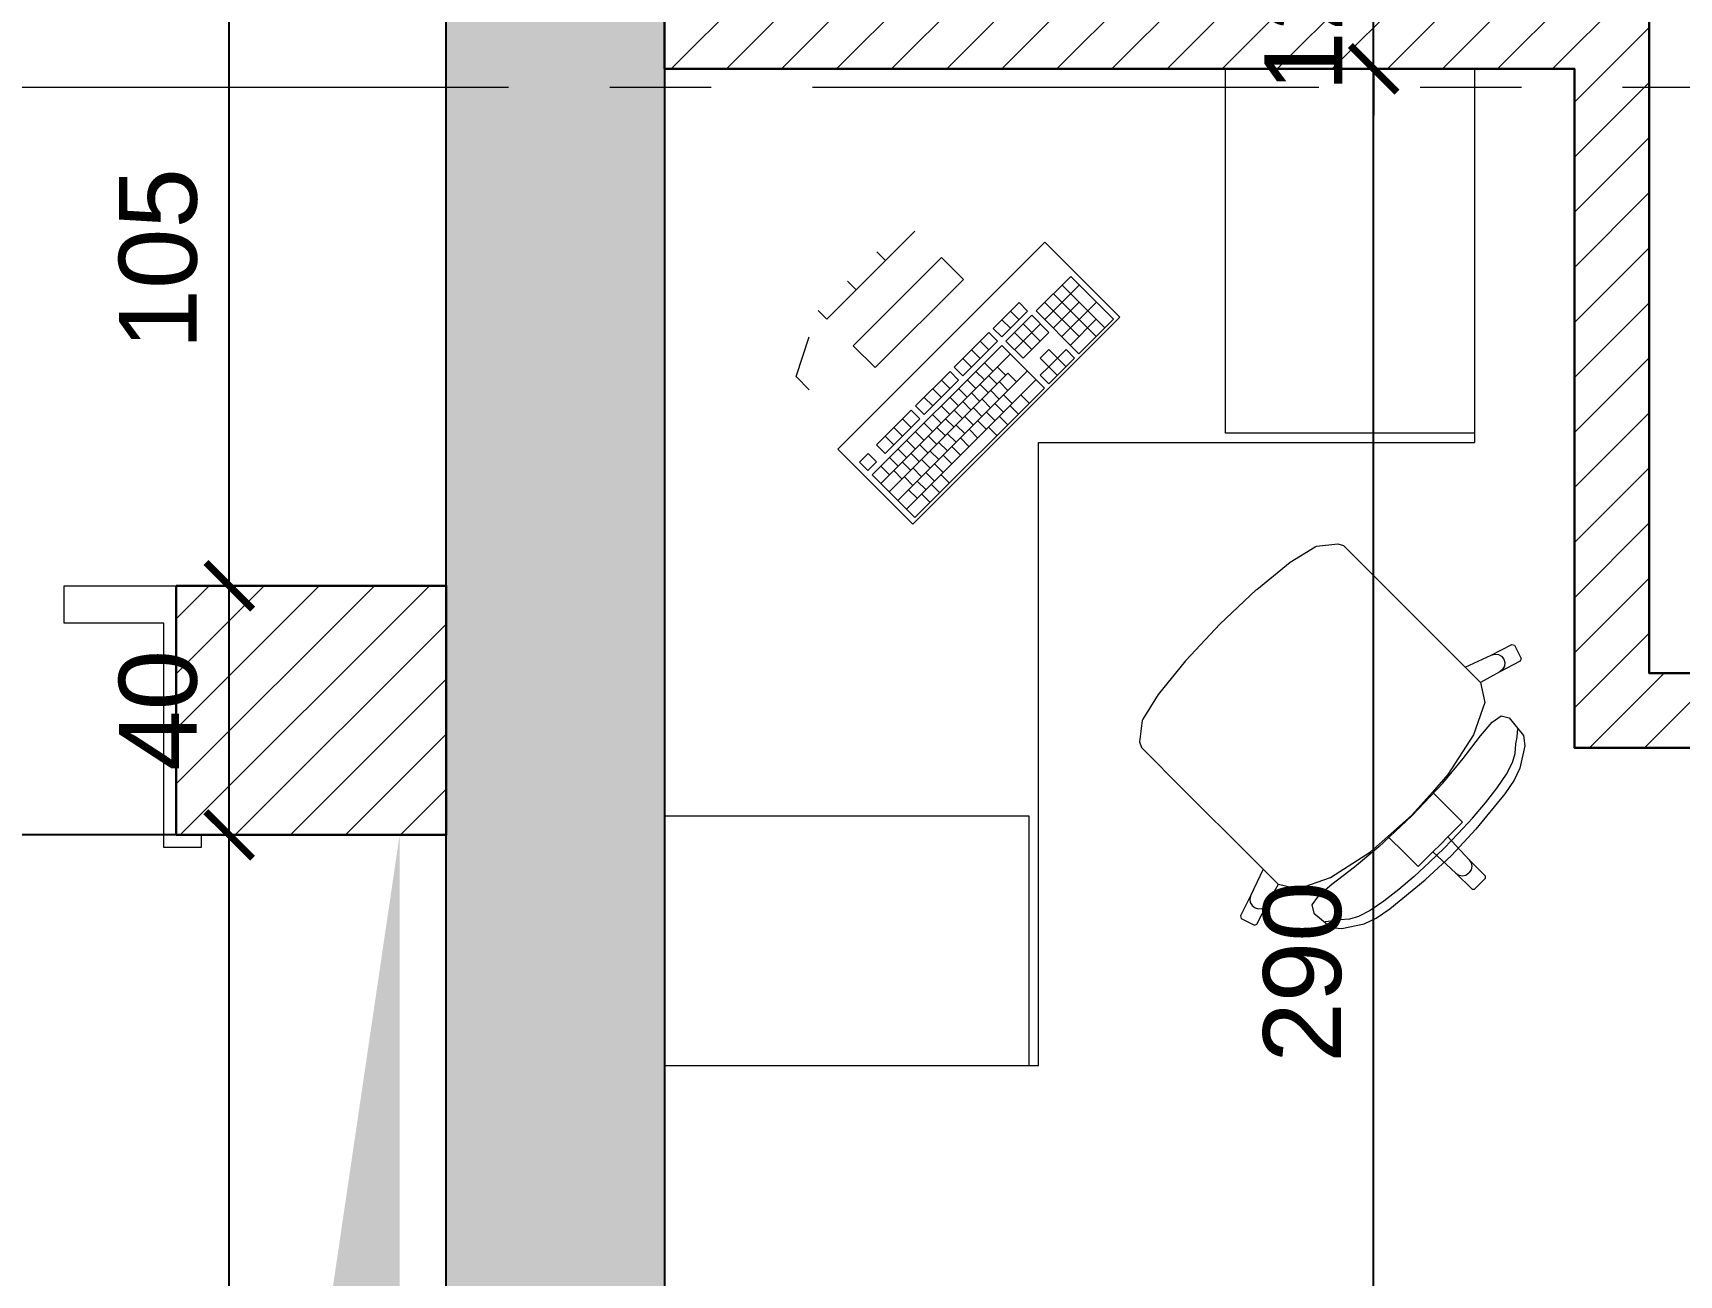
# Model space of a CAD drawing. Header units: centimetres. Extents: x 111832 to 117233, y -55119 to -48329.
# Drawn here: x 115123 to 115387.2, y -53013 to -52813.6 of the extents above; entities that cross this region are included whole.
import ezdxf

# ---------------------------------------------------------------- set-up
doc = ezdxf.new("R2010")
doc.units = ezdxf.units.CM
doc.header["$LTSCALE"] = 50
doc.header["$MEASUREMENT"] = 0
doc.linetypes.add('AXES', pattern=[2, 1.25, -0.25, 0.25, -0.25])
doc.linetypes.add('CONTINU', pattern=[0])
doc.layers.get('0').update_dxf_attribs({"color": 8})
for name, color, linetype in [('AXES', 10, 'AXES'), ('BETON COUPE', 3, 'CONTINU'), ('BETON TRAME', 252, 'Continuous'), ('BORD', 5, 'Continuous'), ('COTE 50ème', 1, 'Continuous'), ('OMBRE', 253, 'Continuous')]:
    doc.layers.add(name, color=color, linetype=linetype)
for name, color, linetype, lineweight in [('CONSOLE ISOL.', 214, 'Continuous', 15), ('door', 44, 'Continuous', 5), ('MACONNERIE COUPE', 7, 'Continuous', 30), ('MACONNERIE HACHURE', 253, 'Continuous', 13), ('mobilimi', 8, 'Continuous', 9)]:
    doc.layers.add(name, color=color, linetype=linetype, lineweight=lineweight)
doc.styles.add('RS_TXT_50', font='arial.ttf', dxfattribs={"height": 12.5})
doc.dimstyles.new('RS_50CM_LINEAIRE', dxfattribs={"dimscale": 5, "dimtxt": 12.5, "dimasz": 1.5, "dimexe": 1, "dimexo": 2.5, "dimgap": 1, "dimtad": 1, "dimdec": 1, "dimrnd": 0.5, "dimdsep": 46, "dimtxsty": 'RS_TXT_50', "dimblk1": 'ARCHTICK', "dimblk2": 'ARCHTICK', "dimsah": 1, "dimcen": 2.5, "dimdle": 1, "dimclrt": 4, "dimadec": 0, "dimazin": 2, "dimtfac": 1, "dimtdec": 1, "dimtix": 1, "dimtmove": 2, "dimatfit": 3, "dimfxl": 1, "dimtolj": 1, "dimtzin": 0, "dimarcsym": 0})

# ---------------------------------------------------------------- blocks, each defined once
blk = doc.blocks.new('A$C7560ca7f')
at = {"layer": 'AXES', "lineweight": 5, "ltscale": 1.3}
for p, q in [((1270, -4150), (1270, -1058.41)), ((3195, -1960), (-1985, -1960))]:
    blk.add_line(p, q, dxfattribs=at)
blk = doc.blocks.new('_ArchTick')
at = {"color": 0, "linetype": 'ByBlock', "const_width": 0.15}
blk.add_lwpolyline([(-0.5, -0.5), (0.5, 0.5)], dxfattribs=at)
blk = doc.blocks.new('*D1240')
at = {"layer": 'COTE 50ème', "color": 0, "lineweight": -2, "ltscale": 0.5, "transparency": 16777216}
for p, q in [((115154.54, -53237.36), (115154.54, -52937.36)), ((115160.08, -52942.36), (115149.54, -52942.36)), ((115168.84, -53232.36), (115149.54, -53232.36))]:
    blk.add_line(p, q, dxfattribs=at)
at = {"layer": 'Defpoints', "color": 0, "ltscale": 0.5, "transparency": 16777216}
for p in [(115154.54, -52942.36), (115172.58, -52942.36), (115181.34, -53232.36)]:
    blk.add_point(p, dxfattribs=at)
at = {"layer": 'COTE 50ème', "color": 0, "lineweight": -2, "ltscale": 0.5, "transparency": 16777216, "xscale": 7.5, "yscale": 7.5, "zscale": 7.5}
for p, rotation in [((115154.54, -52942.36), 90), ((115154.54, -53232.36), 270)]:
    blk.add_blockref('_ArchTick', p, dxfattribs=dict(at, rotation=rotation))
at = {"layer": 'COTE 50ème', "color": 4, "ltscale": 0.5, "transparency": 16777216, "insert": (115143.16, -53087.36), "char_height": 12.5, "attachment_point": 5, "rotation": 90, "style": 'RS_TXT_50'}
blk.add_mtext('\\A1;290', dxfattribs=at)
blk = doc.blocks.new('*D1241')
at = {"layer": 'COTE 50ème', "color": 0, "lineweight": -2, "ltscale": 0.5, "transparency": 16777216}
for p, q in [((115154.54, -52947.36), (115154.54, -52897.36)), ((115160.08, -52902.36), (115149.54, -52902.36)), ((115160.08, -52942.36), (115149.54, -52942.36))]:
    blk.add_line(p, q, dxfattribs=at)
at = {"layer": 'Defpoints', "color": 0, "ltscale": 0.5, "transparency": 16777216}
for p in [(115154.54, -52902.36), (115172.58, -52902.36), (115172.58, -52942.36)]:
    blk.add_point(p, dxfattribs=at)
at = {"layer": 'COTE 50ème', "color": 0, "lineweight": -2, "ltscale": 0.5, "transparency": 16777216, "xscale": 7.5, "yscale": 7.5, "zscale": 7.5}
for p, rotation in [((115154.54, -52902.36), 90), ((115154.54, -52942.36), 270)]:
    blk.add_blockref('_ArchTick', p, dxfattribs=dict(at, rotation=rotation))
at = {"layer": 'COTE 50ème', "color": 4, "ltscale": 0.5, "transparency": 16777216, "insert": (115143.16, -52922.36), "char_height": 12.5, "attachment_point": 5, "rotation": 90, "style": 'RS_TXT_50'}
blk.add_mtext('\\A1;40', dxfattribs=at)
blk = doc.blocks.new('*D1242')
at = {"layer": 'COTE 50ème', "color": 0, "lineweight": -2, "ltscale": 0.5, "transparency": 16777216}
for p, q in [((115154.54, -52907.36), (115154.54, -52792.36)), ((115182.58, -52797.36), (115149.54, -52797.36)), ((115160.08, -52902.36), (115149.54, -52902.36))]:
    blk.add_line(p, q, dxfattribs=at)
at = {"layer": 'Defpoints', "color": 0, "ltscale": 0.5, "transparency": 16777216}
for p in [(115154.54, -52797.36), (115195.08, -52797.36), (115172.58, -52902.36)]:
    blk.add_point(p, dxfattribs=at)
at = {"layer": 'COTE 50ème', "color": 0, "lineweight": -2, "ltscale": 0.5, "transparency": 16777216, "xscale": 7.5, "yscale": 7.5, "zscale": 7.5}
for p, rotation in [((115154.54, -52797.36), 90), ((115154.54, -52902.36), 270)]:
    blk.add_blockref('_ArchTick', p, dxfattribs=dict(at, rotation=rotation))
at = {"layer": 'COTE 50ème', "color": 4, "ltscale": 0.5, "transparency": 16777216, "insert": (115143.16, -52849.86), "char_height": 12.5, "attachment_point": 5, "rotation": 90, "style": 'RS_TXT_50'}
blk.add_mtext('\\A1;105', dxfattribs=at)
blk = doc.blocks.new('*D1264')
at = {"layer": 'COTE 50ème', "color": 0, "lineweight": -2, "ltscale": 0.5, "transparency": 16777216}
for p, q in [((115338.17, -53114.36), (115338.17, -52814.36)), ((115267.17, -52819.36), (115343.17, -52819.36)), ((115246.73, -53109.36), (115343.17, -53109.36))]:
    blk.add_line(p, q, dxfattribs=at)
at = {"layer": 'Defpoints', "color": 0, "ltscale": 0.5, "transparency": 16777216}
for p in [(115254.67, -52819.36), (115338.17, -52819.36), (115234.23, -53109.36)]:
    blk.add_point(p, dxfattribs=at)
at = {"layer": 'COTE 50ème', "color": 0, "lineweight": -2, "ltscale": 0.5, "transparency": 16777216, "xscale": 7.5, "yscale": 7.5, "zscale": 7.5}
for p, rotation in [((115338.17, -52819.36), 90), ((115338.17, -53109.36), 270)]:
    blk.add_blockref('_ArchTick', p, dxfattribs=dict(at, rotation=rotation))
at = {"layer": 'COTE 50ème', "color": 4, "ltscale": 0.5, "transparency": 16777216, "insert": (115326.78, -52964.36), "char_height": 12.5, "attachment_point": 5, "rotation": 90, "style": 'RS_TXT_50'}
blk.add_mtext('\\A1;290', dxfattribs=at)
blk = doc.blocks.new('*D1265')
at = {"layer": 'COTE 50ème', "color": 0, "lineweight": -2, "ltscale": 0.5, "transparency": 16777216}
for p, q in [((115338.17, -52807.36), (115338.17, -52799.86)), ((115267.17, -52807.36), (115343.17, -52807.36)), ((115338.17, -52819.36), (115338.17, -52807.36)), ((115267.17, -52819.36), (115343.17, -52819.36)), ((115338.17, -52819.36), (115338.17, -52826.86))]:
    blk.add_line(p, q, dxfattribs=at)
at = {"layer": 'Defpoints', "color": 0, "ltscale": 0.5, "transparency": 16777216}
for p in [(115254.67, -52807.36), (115338.17, -52807.36), (115254.67, -52819.36)]:
    blk.add_point(p, dxfattribs=at)
at = {"layer": 'COTE 50ème', "color": 0, "lineweight": -2, "ltscale": 0.5, "transparency": 16777216, "xscale": 7.5, "yscale": 7.5, "zscale": 7.5}
for p, rotation in [((115338.17, -52807.36), 270), ((115338.17, -52819.36), 90)]:
    blk.add_blockref('_ArchTick', p, dxfattribs=dict(at, rotation=rotation))
at = {"layer": 'COTE 50ème', "color": 4, "ltscale": 0.5, "transparency": 16777216, "insert": (115326.89, -52813.36), "char_height": 12.5, "attachment_point": 5, "rotation": 90, "style": 'RS_TXT_50'}
blk.add_mtext('\\A1;12', dxfattribs=at)

msp = doc.modelspace()

# ---------------------------------------------------------------- hatches: boundary and pattern name
at = {"layer": 'BETON TRAME', "transparency": 33554559}
h = msp.add_hatch(color=256, dxfattribs=at)
h.dxf.hatch_style = 1
h.paths.add_polyline_path([(115189.37, -52797.36), (115224.37, -52797.36), (115224.37, -53272.36), (114694.37, -53272.36), (114694.37, -52797.36), (114729.37, -52797.36), (114729.37, -53232.36), (114939.37, -53232.36), (114939.37, -52902.36), (114979.37, -52902.36), (114979.37, -53232.36), (115189.37, -53232.36)])
h.paths.add_polyline_path([(114824.37, -52057.36), (114799.37, -52057.36), (114799.37, -52562.36), (114824.37, -52562.36)])
h.paths.add_polyline_path([(115119.37, -52057.36), (115094.37, -52057.36), (115094.37, -52562.36), (115119.37, -52562.36)])
h.paths.add_polyline_path([(114689.37, -52082.36), (114799.37, -52082.36), (114799.37, -52057.36), (114689.37, -52057.36)])
h.paths.add_polyline_path([(114229.37, -52082.36), (114329.37, -52082.36), (114329.37, -52057.36), (114229.37, -52057.36)])
h.paths.add_polyline_path([(113989.37, -52147.36), (113964.37, -52147.36), (113964.37, -52057.36), (113989.37, -52057.36)])
h.paths.add_polyline_path([(113964.37, -52567.36), (113989.37, -52567.36), (113989.37, -52424.25), (113964.37, -52424.25)])
h.paths.add_polyline_path([(113964.37, -52887.36), (113989.37, -52887.36), (113989.37, -52747.36), (113964.37, -52747.36)])
h.paths.add_polyline_path([(113964.37, -53134.36), (114044.37, -53134.36), (114044.37, -53109.36), (113989.37, -53109.36), (113989.37, -53082.36), (113964.37, -53082.36)])
h.paths.add_polyline_path([(114329.37, -53134.36), (114399.37, -53134.36), (114399.37, -53109.36), (114329.37, -53109.36)])
h.paths.add_polyline_path([(114484.37, -53134.36), (114499.37, -53134.36), (114499.37, -53109.36), (114484.37, -53109.36)])
h.paths.add_polyline_path([(115434.48, -53134.36), (115419.37, -53134.36), (115419.37, -53109.36), (115434.48, -53109.36)])
h.paths.add_polyline_path([(115589.37, -53134.36), (115519.37, -53134.36), (115519.37, -53109.36), (115589.37, -53109.36)])
h.paths.add_polyline_path([(115954.37, -53134.36), (115874.37, -53134.36), (115874.37, -53109.36), (115929.37, -53109.36), (115929.37, -53062.36), (115954.37, -53062.36)])
h.paths.add_polyline_path([(115954.37, -52887.36), (115929.37, -52887.36), (115929.37, -52747.36), (115954.37, -52747.36)])
h.paths.add_polyline_path([(115929.37, -52147.36), (115954.37, -52147.36), (115954.37, -52057.36), (115929.37, -52057.36)])
h.paths.add_polyline_path([(115689.37, -52082.36), (115689.37, -52057.36), (115589.37, -52057.36), (115589.37, -52082.36)])
h.paths.add_polyline_path([(115119.37, -52082.36), (115229.37, -52082.36), (115229.37, -52057.36), (115119.37, -52057.36)])
h.paths.add_polyline_path([(115954.37, -52567.36), (115929.37, -52567.36), (115929.37, -52424.25), (115954.37, -52424.25)])
h.paths.add_polyline_path([(115764.37, -52507.36), (115704.37, -52507.36), (115704.37, -52482.36), (115764.37, -52482.36)])
h.paths.add_polyline_path([(115579.37, -52507.36), (115519.37, -52507.36), (115519.37, -52482.36), (115579.37, -52482.36)])
h.paths.add_polyline_path([(114339.37, -52507.36), (114399.37, -52507.36), (114399.37, -52482.36), (114339.37, -52482.36)])
h.paths.add_polyline_path([(114154.37, -52507.36), (114214.37, -52507.36), (114214.37, -52482.36), (114154.37, -52482.36)])
at = {"layer": 'MACONNERIE HACHURE'}
h = msp.add_hatch(dxfattribs=at)
h.set_pattern_fill('ANSI31', color=256, scale=50, style=0)
h.set_pattern_definition([(45, (923.721, 14234.1016), (-4.41941738, 4.41941738), [])])
h.paths.add_polyline_path([(114499.37, -53137.36), (114499.37, -53147.36), (114399.37, -53147.36), (114399.37, -53097.36), (114499.37, -53097.36), (114499.37, -53107.36), (114414.37, -53107.36), (114414.37, -53137.36)])
h.paths.add_polyline_path([(115954.37, -52057.36), (116034.37, -52057.36), (116034.37, -52082.36), (115954.37, -52082.36)])
h.paths.add_polyline_path([(113964.37, -52057.36), (113884.37, -52057.36), (113884.37, -52082.36), (113964.37, -52082.36)])
h.paths.add_polyline_path([(113884.37, -52082.36), (113859.37, -52082.36), (113859.37, -52130.36), (113884.37, -52130.36)])
h.paths.add_polyline_path([(113989.37, -52154.25), (113964.37, -52154.25), (113964.37, -52147.36), (113989.37, -52147.36)])
h.paths.add_polyline_path([(115954.37, -52154.25), (115929.37, -52154.25), (115929.37, -52147.36), (115954.37, -52147.36)])
h.paths.add_polyline_path([(114926.37, -53272.36), (114926.37, -53387.36), (114992.37, -53387.36), (114992.37, -53272.36), (114972.37, -53272.36), (114972.37, -53367.36), (114946.37, -53367.36), (114946.37, -53272.36)])
h.paths.add_polyline_path([(115224.37, -53762.36), (115294.37, -53762.36), (115294.37, -53622.36), (115269.37, -53622.36), (115269.37, -53737.36), (115224.37, -53737.36)])
h.paths.add_polyline_path([(114694.37, -53762.36), (114624.37, -53762.36), (114624.37, -53622.36), (114649.37, -53622.36), (114649.37, -53737.36), (114694.37, -53737.36)])
h.paths.add_polyline_path([(114224.37, -53134.36), (114329.37, -53134.36), (114329.37, -53109.36), (114224.37, -53109.36)])
h.paths.add_polyline_path([(115694.37, -53134.36), (115589.37, -53134.36), (115589.37, -53109.36), (115694.37, -53109.36)])
h.paths.add_polyline_path([(113964.37, -52902.25), (113989.37, -52902.25), (113989.37, -52887.36), (113964.37, -52887.36)])
h.paths.add_polyline_path([(116034.37, -53342.47), (116059.37, -53342.47), (116059.37, -53397.36), (116034.37, -53397.36)])
h.paths.add_polyline_path([(116034.37, -53087.36), (116059.37, -53087.36), (116059.37, -53157.36), (116034.37, -53157.36)])
h.paths.add_polyline_path([(116034.37, -52902.25), (116059.37, -52902.25), (116059.37, -52747.36), (116034.37, -52747.36)])
h.paths.add_polyline_path([(116034.37, -52502.36), (116059.37, -52502.36), (116059.37, -52542.36), (116034.37, -52542.36)])
h.paths.add_polyline_path([(113884.37, -53342.47), (113859.37, -53342.47), (113859.37, -53397.36), (113884.37, -53397.36)])
h.paths.add_polyline_path([(113884.37, -53087.36), (113859.37, -53087.36), (113859.37, -53157.36), (113884.37, -53157.36)])
h.paths.add_polyline_path([(113884.37, -52902.25), (113859.37, -52902.25), (113859.37, -52747.36), (113884.37, -52747.36)])
h.paths.add_polyline_path([(113884.37, -52494.36), (113859.37, -52494.36), (113859.37, -52542.36), (113884.37, -52542.36)])
h.paths.add_polyline_path([(115929.37, -52507.36), (115764.37, -52507.36), (115764.37, -52482.36), (115929.37, -52482.36)])
h.paths.add_polyline_path([(115704.37, -52507.36), (115701.34, -52507.36), (115701.34, -52482.36), (115704.37, -52482.36)])
h.paths.add_polyline_path([(115606.34, -52507.36), (115579.37, -52507.36), (115579.37, -52482.36), (115606.34, -52482.36)])
h.paths.add_polyline_path([(114214.37, -52507.36), (114217.4, -52507.36), (114217.4, -52482.36), (114214.37, -52482.36)])
h.paths.add_polyline_path([(114312.4, -52507.36), (114339.37, -52507.36), (114339.37, -52482.36), (114312.4, -52482.36)])
h.paths.add_polyline_path([(114679.37, -53134.36), (114694.37, -53134.36), (114694.37, -53109.36), (114679.37, -53109.36)])
h.paths.add_polyline_path([(115954.37, -52902.25), (115929.37, -52902.25), (115929.37, -52887.36), (115954.37, -52887.36)])
h.paths.add_polyline_path([(115494.37, -52677.36), (115506.37, -52677.36), (115506.37, -52507.29), (115519.37, -52507.36), (115519.37, -52482.36), (115494.37, -52482.36), (115494.37, -52590.36), (115484.37, -52590.36), (115484.37, -52602.36), (115494.37, -52602.36)])
h.paths.add_polyline_path([(115506.37, -52804.36), (115506.37, -52814.36), (115494.37, -52814.36), (115494.37, -52769.36), (115506.37, -52769.36), (115506.37, -52779.36), (115929.37, -52779.36), (115929.37, -52804.36)])
h.paths.add_polyline_path([(115239.37, -53134.36), (115224.37, -53134.36), (115224.37, -53109.36), (115239.37, -53109.36)])
h.paths.add_polyline_path([(115392.37, -52928.36), (115370.37, -52928.36), (115370.37, -52819.36), (115224.37, -52819.36), (115224.37, -52807.36), (115382.37, -52807.36), (115382.37, -52916.36), (115392.37, -52916.36)])
h.paths.add_polyline_path([(115506.37, -52906.36), (115494.37, -52906.36), (115494.37, -52916.36), (115484.37, -52916.36), (115484.37, -52928.36), (115494.37, -52928.36), (115494.37, -53097.36), (115418.97, -53097.36), (115418.97, -53107.36), (115504.37, -53107.36), (115504.37, -53137.36), (115418.97, -53137.36), (115418.97, -53147.36), (115519.37, -53147.36), (115519.37, -53107.36), (115506.37, -53107.36)])
h.paths.add_polyline_path([(115224.37, -52602.36), (115224.37, -52697.36), (115189.37, -52697.36), (115189.37, -52541.36), (115119.37, -52541.36), (115119.37, -52529.36), (115224.37, -52529.36), (115224.37, -52590.36), (115234.37, -52590.36), (115234.37, -52602.36)])
h.paths.add_polyline_path([(114229.37, -52082.36), (113989.37, -52082.36), (113989.37, -52057.36), (114229.37, -52057.36)])
h.paths.add_polyline_path([(114564.37, -52357.36), (114564.37, -52382.36), (114564.37, -52382.36), (114564.37, -52422.36), (114576.37, -52422.36), (114576.37, -52412.36), (114586.37, -52412.36), (114586.37, -52400.36), (114576.37, -52400.36), (114576.37, -52252.36), (114799.37, -52252.36), (114799.37, -52232.36), (114576.37, -52232.36), (114576.37, -52224.36), (114564.37, -52224.36)])
h.paths.add_polyline_path([(113989.37, -53082.36), (113964.37, -53082.36), (113964.37, -53062.36), (113989.37, -53062.36)])
h.paths.add_polyline_path([(115372.37, -52308.36), (115119.37, -52308.36), (115119.37, -52288.36), (115372.37, -52288.36), (115372.37, -52278.36), (115384.37, -52278.36), (115384.37, -52590.36), (115392.37, -52590.36), (115392.37, -52602.36), (115316.37, -52602.36), (115316.37, -52590.36), (115372.37, -52590.36)])
h.paths.add_polyline_path([(115229.37, -52082.36), (115372.37, -52082.36), (115372.37, -52196.36), (115384.37, -52196.36), (115384.37, -52082.36), (115409.37, -52082.36), (115409.37, -52057.36), (115229.37, -52057.36)])
h.paths.add_polyline_path([(115146.03, -52902.36), (115189.37, -52902.36), (115189.37, -52942.36), (115146.03, -52942.36)])
h.paths.add_polyline_path([(114979.37, -52902.36), (115019.37, -52902.36), (115019.37, -52942.36), (114979.37, -52942.36)])
h.paths.add_polyline_path([(114772.7, -52902.36), (114729.37, -52902.36), (114729.37, -52942.36), (114772.7, -52942.36)])
h.paths.add_polyline_path([(114939.37, -52902.36), (114899.37, -52902.36), (114899.37, -52942.36), (114939.37, -52942.36)])
h.paths.add_polyline_path([(115094.37, -52082.36), (115074.37, -52082.36), (115074.37, -52057.36), (115094.37, -52057.36)])
h.paths.add_polyline_path([(114706.37, -52529.36), (114706.37, -52400.36), (114668.37, -52400.36), (114668.37, -52412.36), (114694.37, -52412.36), (114694.37, -52560.23), (114576.37, -52560.23), (114576.37, -52504.36), (114564.37, -52504.36), (114564.37, -52572.36), (114694.37, -52572.23), (114694.37, -52697.36), (114729.37, -52697.36), (114729.37, -52541.36), (114799.37, -52541.36), (114799.37, -52529.36)])
h.paths.add_polyline_path([(115929.37, -52082.36), (115869.37, -52082.36), (115869.37, -52057.36), (115929.37, -52057.36)])
h.paths.add_polyline_path([(114974.37, -52082.36), (114824.37, -52082.36), (114824.37, -52057.36), (114974.37, -52057.36)])
h.paths.add_polyline_path([(114689.37, -52082.36), (114576.37, -52082.36), (114576.37, -52142.36), (114564.37, -52142.36), (114564.37, -52082.36), (114329.37, -52082.36), (114329.37, -52057.36), (114689.37, -52057.36)])
h.paths.add_polyline_path([(115094.37, -52562.36), (115094.37, -52612.36), (115009.37, -52612.36), (115009.37, -52632.36), (115119.37, -52632.36), (115119.37, -52562.36)])
h.paths.add_polyline_path([(114909.37, -52632.36), (114799.37, -52632.36), (114799.37, -52562.36), (114824.37, -52562.36), (114824.37, -52612.36), (114909.37, -52612.36)])

# ---------------------------------------------------------------- linework, layer by layer
at = {"layer": 'BETON COUPE'}
msp.add_lwpolyline([(115189.37, -52797.36), (115224.37, -52797.36), (115224.37, -53272.36), (114694.37, -53272.36), (114694.37, -52797.36), (114729.37, -52797.36), (114729.37, -53232.36), (114939.37, -53232.36), (114939.37, -52902.36), (114979.37, -52902.36), (114979.37, -53232.36), (115189.37, -53232.36)], close=True, dxfattribs=at)
at = {"layer": 'BORD'}
msp.add_lwpolyline([(115189.37, -52942.36), (114979.37, -52942.36), (114979.37, -53232.36), (115189.37, -53232.36)], close=True, dxfattribs=at)
at = {"layer": 'CONSOLE ISOL.'}
msp.add_lwpolyline([(114694.37, -53272.36), (115224.37, -53272.36), (115224.37, -52797.36), (115189.37, -52797.36), (115189.37, -52552.36), (115106.87, -52552.36), (115106.87, -52057.36), (114811.87, -52057.36), (114811.87, -52552.36), (114729.37, -52552.36), (114729.37, -52797.36), (114694.37, -52797.36)], close=True, dxfattribs=at)
at = {"layer": 'door'}
msp.add_lwpolyline([(115128.03, -52908.36), (115128.03, -52902.36), (115146.03, -52902.36), (115146.03, -52942.36), (115150.03, -52942.36), (115150.03, -52944.36), (115144.03, -52944.36), (115144.03, -52908.36)], close=True, dxfattribs=at)
at = {"layer": 'MACONNERIE COUPE'}
for points in [[(115392.37, -52928.36), (115370.37, -52928.36), (115370.37, -52819.36), (115224.37, -52819.36), (115224.37, -52807.36), (115382.37, -52807.36), (115382.37, -52916.36), (115392.37, -52916.36)], [(115146.03, -52902.36), (115189.37, -52902.36), (115189.37, -52942.36), (115146.03, -52942.36)]]:
    msp.add_lwpolyline(points, close=True, dxfattribs=at)
at = {"layer": 'mobilimi'}
for p, q in [((115354.37, -52819.36), (115224.37, -52819.36)), ((115224.37, -52819.36), (115224.37, -52979.36)), ((115314.37, -52877.86), (115314.37, -52819.36)), ((115354.37, -52819.36), (115354.37, -52879.36)), ((115250.43, -52859.56), (115264.57, -52845.42)), ((115285.43, -52847.19), (115252.19, -52880.42)), ((115268.81, -52849.66), (115254.67, -52863.81)), ((115259.85, -52850.14), (115258.44, -52848.72)), ((115272.35, -52853.2), (115268.81, -52849.66)), ((115297.45, -52859.21), (115285.43, -52847.19)), ((115255.14, -52854.85), (115253.73, -52853.44)), ((115258.2, -52867.34), (115272.35, -52853.2)), ((115289.56, -52852.7), (115284.02, -52858.24)), ((115285.39, -52859.61), (115290.93, -52854.07)), ((115295.03, -52860.94), (115288.17, -52854.09)), ((115296.41, -52859.56), (115289.56, -52852.7)), ((115281.27, -52856.88), (115277.11, -52861.03)), ((115282.64, -52858.25), (115281.27, -52856.88)), ((115290.89, -52862.34), (115285.4, -52856.86)), ((115286.76, -52860.98), (115290.91, -52856.83)), ((115293.64, -52862.33), (115286.79, -52855.47)), ((115288.13, -52862.36), (115293.67, -52856.82)), ((115249.01, -52858.15), (115250.43, -52859.56)), ((115264.21, -52892.44), (115297.45, -52859.21)), ((115278.49, -52862.4), (115282.64, -52858.25)), ((115279.87, -52861.02), (115278.5, -52859.65)), ((115283.33, -52858.93), (115279.17, -52863.09)), ((115281.25, -52859.63), (115279.88, -52858.26)), ((115286.07, -52861.68), (115283.33, -52858.93)), ((115284.02, -52858.24), (115290.87, -52865.1)), ((115289.5, -52863.73), (115293.66, -52859.57)), ((115290.87, -52865.1), (115296.41, -52859.56)), ((115245.48, -52868.76), (115247.6, -52862.39)), ((115276.42, -52861.72), (115270.88, -52867.26)), ((115277.79, -52863.09), (115276.42, -52861.72)), ((115277.11, -52861.03), (115278.49, -52862.4)), ((115280.54, -52864.46), (115284.7, -52860.31)), ((115283.3, -52864.45), (115280.56, -52861.7)), ((115281.91, -52865.83), (115286.07, -52861.68)), ((115284.68, -52863.06), (115281.94, -52860.32)), ((115254.67, -52863.81), (115258.2, -52867.34)), ((115278.48, -52863.78), (115257.71, -52884.55)), ((115259.08, -52885.92), (115279.85, -52865.15)), ((115272.25, -52868.63), (115277.79, -52863.09)), ((115275.02, -52865.86), (115273.65, -52864.49)), ((115276.41, -52864.48), (115275.04, -52863.11)), ((115285.34, -52870.64), (115278.48, -52863.78)), ((115279.17, -52863.09), (115281.91, -52865.83)), ((115286.05, -52864.43), (115284.67, -52865.82)), ((115287.43, -52865.8), (115286.05, -52864.43)), ((115288.81, -52864.42), (115287.43, -52865.8)), ((115290.18, -52865.79), (115288.81, -52864.42)), ((115261.82, -52888.67), (115282.59, -52867.89)), ((115270.19, -52867.95), (115264.65, -52873.49)), ((115271.56, -52869.33), (115270.19, -52867.95)), ((115270.88, -52867.26), (115272.25, -52868.63)), ((115273.64, -52867.25), (115272.27, -52865.88)), ((115275.7, -52869.31), (115274.32, -52867.93)), ((115277.08, -52867.92), (115275.71, -52866.55)), ((115279.14, -52868.6), (115277.77, -52867.23)), ((115286.04, -52867.19), (115284.66, -52868.57)), ((115284.67, -52865.82), (115286.04, -52867.19)), ((115286.03, -52869.94), (115290.18, -52865.79)), ((115286.04, -52867.19), (115287.43, -52865.8)), ((115287.41, -52868.56), (115286.04, -52867.19)), ((115288.8, -52867.18), (115287.43, -52865.8)), ((115245.48, -52868.76), (115247.6, -52870.88)), ((115260.45, -52887.29), (115279.49, -52868.25)), ((115263.19, -52890.04), (115283.96, -52869.27)), ((115264.56, -52891.41), (115285.34, -52870.64)), ((115266.02, -52874.87), (115271.56, -52869.33)), ((115268.79, -52872.1), (115267.42, -52870.72)), ((115270.18, -52870.71), (115268.81, -52869.34)), ((115272.93, -52872.08), (115271.56, -52870.7)), ((115274.31, -52870.69), (115272.94, -52869.32)), ((115276.37, -52871.37), (115275, -52870)), ((115277.76, -52869.99), (115276.39, -52868.61)), ((115279.48, -52871.01), (115278.11, -52869.64)), ((115280.86, -52869.63), (115279.49, -52868.25)), ((115284.66, -52868.57), (115286.03, -52869.94)), ((115267.41, -52873.48), (115266.04, -52872.11)), ((115270.16, -52874.85), (115268.79, -52873.47)), ((115271.54, -52873.46), (115270.17, -52872.09)), ((115273.61, -52874.14), (115272.23, -52872.77)), ((115274.99, -52872.75), (115273.62, -52871.38)), ((115276.71, -52873.78), (115275.34, -52872.41)), ((115278.09, -52872.4), (115276.72, -52871.02)), ((115278.77, -52874.46), (115277.4, -52873.09)), ((115280.16, -52873.07), (115278.78, -52871.7)), ((115281.18, -52874.79), (115279.81, -52873.42)), ((115282.91, -52873.06), (115281.54, -52871.69)), ((115263.96, -52874.19), (115258.42, -52879.73)), ((115259.79, -52881.1), (115265.33, -52875.56)), ((115263.95, -52876.94), (115262.57, -52875.57)), ((115265.33, -52875.56), (115263.96, -52874.19)), ((115264.65, -52873.49), (115266.02, -52874.87)), ((115268.77, -52876.23), (115267.4, -52874.86)), ((115270.84, -52876.91), (115269.46, -52875.54)), ((115272.22, -52875.52), (115270.85, -52874.15)), ((115273.94, -52876.55), (115272.57, -52875.18)), ((115275.32, -52875.16), (115273.95, -52873.79)), ((115276, -52877.23), (115274.63, -52875.86)), ((115277.39, -52875.84), (115276.02, -52874.47)), ((115279.45, -52876.52), (115278.08, -52875.15)), ((115261.18, -52879.71), (115259.8, -52878.34)), ((115262.56, -52878.33), (115261.19, -52876.96)), ((115266, -52879), (115264.63, -52877.63)), ((115267.39, -52877.61), (115266.02, -52876.24)), ((115268.07, -52879.68), (115266.7, -52878.31)), ((115269.45, -52878.29), (115268.08, -52876.92)), ((115271.17, -52879.32), (115269.8, -52877.95)), ((115272.55, -52877.93), (115271.18, -52876.56)), ((115273.23, -52880), (115271.86, -52878.63)), ((115274.62, -52878.61), (115273.25, -52877.24)), ((115277.72, -52878.25), (115276.35, -52876.88)), ((115354.37, -52877.86), (115314.37, -52877.86)), ((115252.19, -52880.42), (115264.21, -52892.44)), ((115257.04, -52881.11), (115255.65, -52882.49)), ((115258.41, -52882.48), (115257.04, -52881.11)), ((115258.42, -52879.73), (115259.79, -52881.1)), ((115263.23, -52881.77), (115261.86, -52880.4)), ((115264.62, -52880.38), (115263.25, -52879.01)), ((115265.3, -52882.45), (115263.93, -52881.08)), ((115266.68, -52881.06), (115265.31, -52879.69)), ((115268.4, -52882.09), (115267.03, -52880.72)), ((115269.78, -52880.7), (115268.41, -52879.33)), ((115270.46, -52882.77), (115269.09, -52881.4)), ((115271.85, -52881.38), (115270.48, -52880.01)), ((115284.37, -52979.36), (115284.37, -52879.36)), ((115284.37, -52879.36), (115354.37, -52879.36)), ((115255.65, -52882.49), (115257.02, -52883.87)), ((115257.02, -52883.87), (115258.41, -52882.48)), ((115260.46, -52884.54), (115259.09, -52883.17)), ((115261.85, -52883.15), (115260.48, -52881.78)), ((115262.53, -52885.22), (115261.16, -52883.85)), ((115263.91, -52883.83), (115262.54, -52882.46)), ((115265.63, -52884.86), (115264.26, -52883.49)), ((115267.01, -52883.47), (115265.64, -52882.1)), ((115269.08, -52884.15), (115267.71, -52882.78)), ((115257.71, -52884.55), (115264.56, -52891.41)), ((115264.24, -52886.24), (115262.87, -52884.87)), ((115266.31, -52886.92), (115264.94, -52885.55)), ((115267.69, -52885.54), (115266.32, -52884.17)), ((115268.55, -52887.43), (115267.17, -52886.06)), ((115270.1, -52885.87), (115268.73, -52884.5)), ((115264.92, -52888.31), (115263.55, -52886.93)), ((115266.99, -52888.99), (115265.62, -52887.61)), ((115324.79, -52898.59), (115328.8, -52896.1)), ((115328.8, -52896.1), (115329.01, -52896.01)), ((115329.01, -52896.01), (115332.4, -52895.61)), ((115332.4, -52895.61), (115333.33, -52895.9)), ((115333.33, -52895.9), (115335.52, -52898.1)), ((115319.42, -52902.95), (115324.79, -52898.59)), ((115335.52, -52898.1), (115338.08, -52900.65)), ((115338.08, -52900.65), (115352.86, -52915.43)), ((115313.51, -52908.5), (115319.34, -52903.02)), ((115319.34, -52903.02), (115319.42, -52902.95)), ((115313.51, -52908.5), (115308.02, -52914.34)), ((115357.04, -52913.47), (115360.35, -52911.78)), ((115360.35, -52911.78), (115360.75, -52911.91)), ((115360.75, -52911.91), (115361.83, -52914.04)), ((115307.96, -52914.42), (115303.6, -52919.79)), ((115308.02, -52914.34), (115307.96, -52914.42)), ((115352.86, -52915.43), (115357.04, -52913.47)), ((115355.28, -52917.85), (115352.86, -52915.43)), ((115357.04, -52913.47), (115357.6, -52913.31)), ((115357.6, -52913.31), (115358.18, -52913.38)), ((115358.18, -52913.38), (115358.69, -52913.66)), ((115361.7, -52914.45), (115358.39, -52916.15)), ((115358.69, -52913.66), (115359.06, -52914.12)), ((115359.14, -52915.27), (115358.85, -52915.78)), ((115359.06, -52914.12), (115359.21, -52914.69)), ((115359.21, -52914.69), (115359.14, -52915.27)), ((115361.83, -52914.04), (115361.7, -52914.45)), ((115355.28, -52917.85), (115355.29, -52917.88)), ((115358.39, -52916.15), (115355.29, -52917.88)), ((115355.29, -52917.88), (115356.03, -52921.07)), ((115358.85, -52915.78), (115358.39, -52916.15)), ((115303.6, -52919.79), (115301.11, -52923.79)), ((115356.03, -52921.07), (115354.2, -52926.27)), ((115357.17, -52924.24), (115358.61, -52923.24)), ((115358.61, -52923.24), (115359.9, -52923.58)), ((115359.9, -52923.58), (115362.22, -52926.37)), ((115301.02, -52924), (115300.62, -52927.39)), ((115301.11, -52923.79), (115301.02, -52924)), ((115354.2, -52926.27), (115350.06, -52932.65)), ((115355.31, -52926.47), (115357.17, -52924.24)), ((115361.17, -52926.65), (115361.25, -52925.84)), ((115361.25, -52925.84), (115361.33, -52925.39)), ((115300.62, -52927.39), (115300.91, -52928.32)), ((115300.91, -52928.32), (115303.1, -52930.52)), ((115352.52, -52930.09), (115355.31, -52926.47)), ((115360.86, -52929.26), (115360.97, -52927.72)), ((115360.97, -52927.72), (115361.17, -52926.65)), ((115362.41, -52928.05), (115361.63, -52931.66)), ((115362.22, -52926.37), (115362.41, -52928.05)), ((115303.1, -52930.52), (115305.65, -52933.07)), ((115349.25, -52934.02), (115352.52, -52930.09)), ((115359.47, -52932.62), (115360.47, -52930.74)), ((115360.47, -52930.74), (115360.86, -52929.26)), ((115305.65, -52933.07), (115320.44, -52947.86)), ((115344.3, -52939.3), (115349.25, -52934.02)), ((115350.06, -52932.65), (115347.59, -52935.47)), ((115357.98, -52934.8), (115359.47, -52932.62)), ((115360.73, -52933.58), (115359.24, -52935.75)), ((115361.63, -52931.66), (115360.73, -52933.58)), ((115347.59, -52935.47), (115344.25, -52939.25)), ((115347.59, -52935.47), (115350.32, -52938.2)), ((115359.24, -52935.75), (115354.56, -52941.42)), ((115356.13, -52937.18), (115357.98, -52934.8)), ((115282.87, -52939.36), (115224.37, -52939.36)), ((115282.87, -52979.36), (115282.87, -52939.36)), ((115344.3, -52939.3), (115339.02, -52944.24)), ((115340.47, -52942.58), (115344.25, -52939.25)), ((115350.32, -52938.2), (115352.44, -52940.32)), ((115354.01, -52939.66), (115356.13, -52937.18)), ((115349.47, -52944.47), (115351.75, -52942.12)), ((115352.44, -52940.32), (115350.08, -52942.68)), ((115354.56, -52941.42), (115350.65, -52945.64)), ((115351.75, -52942.12), (115354.01, -52939.66)), ((115339.02, -52944.24), (115335.09, -52947.52)), ((115337.66, -52945.06), (115340.47, -52942.58)), ((115340.47, -52942.58), (115343.21, -52945.32)), ((115349.47, -52944.47), (115347.13, -52946.75)), ((115347.69, -52945.07), (115348.88, -52943.88)), ((115350.08, -52942.68), (115348.88, -52943.88)), ((115350.08, -52942.68), (115353.47, -52946.33)), ((115331.27, -52949.2), (115337.66, -52945.06)), ((115343.21, -52945.32), (115345.32, -52947.43)), ((115347.13, -52946.75), (115344.66, -52949.01)), ((115345.32, -52947.43), (115347.69, -52945.07)), ((115346.43, -52949.55), (115350.65, -52945.64)), ((115347.69, -52945.07), (115351.34, -52948.47)), ((115353.47, -52946.33), (115353.8, -52946.82)), ((115353.47, -52946.33), (115356.08, -52948.94)), ((115353.91, -52947.39), (115353.79, -52947.97)), ((115353.8, -52946.82), (115353.91, -52947.39)), ((115320.44, -52947.86), (115318.48, -52952.03)), ((115322.86, -52950.28), (115320.44, -52947.86)), ((115326.08, -52951.03), (115331.27, -52949.2)), ((115335.09, -52947.52), (115331.48, -52950.31)), ((115340.76, -52954.24), (115346.43, -52949.55)), ((115344.66, -52949.01), (115342.19, -52951.12)), ((115351.34, -52948.47), (115351.83, -52948.79)), ((115351.34, -52948.47), (115353.95, -52951.08)), ((115351.83, -52948.79), (115352.4, -52948.9)), ((115352.4, -52948.9), (115352.98, -52948.79)), ((115352.98, -52948.79), (115353.46, -52948.46)), ((115353.79, -52947.97), (115353.46, -52948.46)), ((115356.08, -52949.37), (115355.23, -52950.22)), ((115356.08, -52948.94), (115356.08, -52949.37)), ((115318.48, -52952.03), (115316.78, -52955.34)), ((115318.48, -52952.03), (115318.32, -52952.6)), ((115318.32, -52952.6), (115318.38, -52953.18)), ((115321.15, -52953.38), (115322.88, -52950.28)), ((115322.86, -52950.28), (115322.88, -52950.28)), ((115322.88, -52950.28), (115326.08, -52951.03)), ((115329.25, -52952.17), (115328.25, -52953.6)), ((115331.48, -52950.31), (115329.25, -52952.17)), ((115342.19, -52951.12), (115339.81, -52952.98)), ((115353.95, -52951.08), (115354.37, -52951.08)), ((115354.37, -52951.08), (115355.23, -52950.22)), ((115316.78, -52955.34), (115316.91, -52955.75)), ((115318.38, -52953.18), (115318.67, -52953.69)), ((115318.67, -52953.69), (115319.13, -52954.05)), ((115319.13, -52954.05), (115319.69, -52954.21)), ((115319.45, -52956.69), (115321.15, -52953.38)), ((115319.69, -52954.21), (115320.27, -52954.14)), ((115320.27, -52954.14), (115320.79, -52953.85)), ((115320.79, -52953.85), (115321.15, -52953.38)), ((115328.25, -52953.6), (115328.59, -52954.89)), ((115328.59, -52954.89), (115331.37, -52957.21)), ((115337.62, -52954.46), (115335.74, -52955.46)), ((115339.81, -52952.98), (115337.62, -52954.46)), ((115338.59, -52955.73), (115340.76, -52954.24)), ((115316.91, -52955.75), (115319.05, -52956.83)), ((115319.05, -52956.83), (115319.45, -52956.69)), ((115330.85, -52956.25), (115330.4, -52956.33)), ((115331.65, -52956.17), (115330.85, -52956.25)), ((115331.37, -52957.21), (115333.05, -52957.4)), ((115332.73, -52955.97), (115331.65, -52956.17)), ((115334.27, -52955.85), (115332.73, -52955.97)), ((115333.05, -52957.4), (115336.66, -52956.62)), ((115335.74, -52955.46), (115334.27, -52955.85)), ((115336.66, -52956.62), (115338.59, -52955.73)), ((115224.37, -52979.36), (115284.37, -52979.36))]:
    msp.add_line(p, q, dxfattribs=at)
at = {"layer": 'OMBRE'}
msp.add_solid([(115181.87, -52942.36), (115181.87, -53224.86), (115145.56, -53188.55)], dxfattribs=at)

# ---------------------------------------------------------------- block references
at = {"layer": 'MACONNERIE COUPE', "lineweight": 5, "ltscale": 0.5}
msp.add_blockref('A$C7560ca7f', (113954.37, -50862.36), dxfattribs=at)

# ---------------------------------------------------------------- dimensions: what is measured, and where the dimension line sits
at = {"layer": 'COTE 50ème', "ltscale": 0.5}
for base, p1, p2, picture, middle in [((115154.54, -52797.36), (115172.58, -52902.36), (115195.08, -52797.36), '*D1242', (115143.16, -52849.86)), ((115338.17, -52807.36), (115254.67, -52819.36), (115254.67, -52807.36), '*D1265', (115326.89, -52813.36)), ((115338.17, -52819.36), (115234.23, -53109.36), (115254.67, -52819.36), '*D1264', (115326.78, -52964.36)), ((115154.54, -52902.36), (115172.58, -52942.36), (115172.58, -52902.36), '*D1241', (115143.16, -52922.36)), ((115154.54, -52942.36), (115181.34, -53232.36), (115172.58, -52942.36), '*D1240', (115143.16, -53087.36))]:
    dim = msp.add_linear_dim(base=base, p1=p1, p2=p2, angle=90, dimstyle='RS_50CM_LINEAIRE', dxfattribs=at)
    dim.commit()
    dim.dimension.update_dxf_attribs({"geometry": picture, "text_midpoint": middle})

doc.saveas('drawing.dxf')
